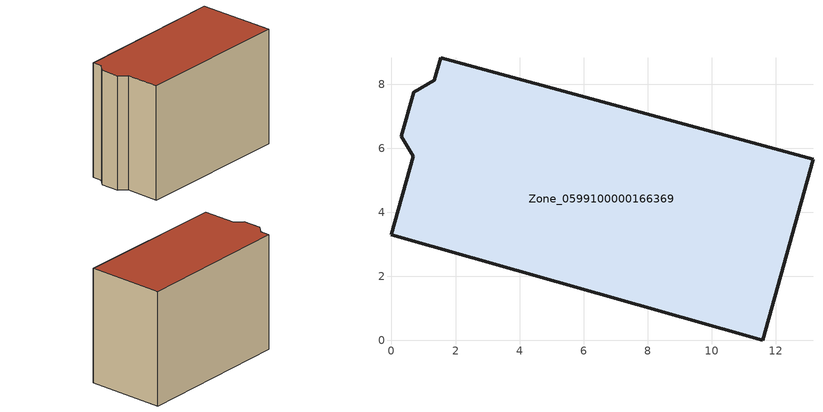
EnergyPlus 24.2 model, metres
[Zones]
Zone_0599100000166369
 floor ground (C_G): 0.31,6.38 0.69,7.75 1.33,8.12 1.54,8.83 13.16,5.66 11.59,0 0,3.3 0.68,5.75 z0
 wall outside (C_F): 11.59,0 13.16,5.66 1.54,8.83 1.33,8.12 0.69,7.75 0.31,6.38 0.68,5.75 0,3.3 11.59,0 z0:8.79
 roof outside (C_R): 0.69,7.75 0.31,6.38 0.68,5.75 0,3.3 11.59,0 13.16,5.66 1.54,8.83 1.33,8.12 z8.79
[BUILDING]
Pand.0599100000166369: North Axis=0; Terrain=City; Loads Convergence Tolerance Value=0.04; Temperature Convergence Tolerance Value=0.4; Solar Distribution=FullExterior; Maximum Number of Warmup Days=25; Minimum Number of Warmup Days=1
[Site:Location]
Rotterdam.The.Hague.AP_ZH_NLD Design_Conditions: Latitude=51.96; Longitude=4.45; Time Zone=1; Elevation=-4.5
[SITE:GROUNDTEMPERATURE:BUILDINGSURFACE]
18, 18, 18, 18, 18, 18, 18, 18, 18, 18, 18, 18
[MATERIAL] Thermal Absorptance=0.9; Solar Absorptance=0.7; Visible Absorptance=0.7
Name | Roughness | Thickness | Conductivity | Density | Specific Heat
G.TI.1946 | MediumSmooth | 0.15 | 1 | 540 | 1210
F.TI.1946 | Rough | 0.3 | 0.857143 | 1920 | 840
R.TI.1946 | MediumRough | 0.2 | 0.1 | 1500 | 1000
[CONSTRUCTION]
C_G: G.TI.1946
C_F: F.TI.1946
C_R: R.TI.1946
[ZONE]
Zone_0599100000166369: Type=1; Multiplier=1; Ceiling Height=Autocalculate; Volume=Autocalculate; Floor Area=autocalculate; Part of Total Floor Area=Yes
[ZONEINFILTRATION:DESIGNFLOWRATE]
Infil_Zone_0599100000166369: Zone or ZoneList or Space or SpaceList=Zone_0599100000166369; Schedule=AlwaysOn; Design Flow Rate Calculation Method=Flow/Area; Flow Rate per Floor Area=0.003; Constant Term Coefficient=1; Temperature Term Coefficient=0; Velocity Term Coefficient=0; Velocity Squared Term Coefficient=0
[HVACTEMPLATE:ZONE:IDEALLOADSAIRSYSTEM]
Zone_0599100000166369: Maximum Heating Supply Air Temperature=50; Minimum Cooling Supply Air Temperature=13; Maximum Heating Supply Air Humidity Ratio=0.0156; Minimum Cooling Supply Air Humidity Ratio=0.0077; Heating Limit=NoLimit; Cooling Limit=NoLimit; Dehumidification Control Type=ConstantSensibleHeatRatio; Cooling Sensible Heat Ratio=0.7; Dehumidification Setpoint=60; Humidification Control Type=None; Humidification Setpoint=30; Outdoor Air Method=None; Outdoor Air Flow Rate per Person=0.00944; Outdoor Air Flow Rate per Zone Floor Area=0; Outdoor Air Flow Rate per Zone=0; Demand Controlled Ventilation Type=None; Outdoor Air Economizer Type=NoEconomizer; Heat Recovery Type=None; Sensible Heat Recovery Effectiveness=0.7; Latent Heat Recovery Effectiveness=0.65
[ZONECONTROL:THERMOSTAT]
ThermostatControl_Zone_0599100000166369: Zone or ZoneList=Zone_0599100000166369; Control Type Schedule=DualSetpointControlType; Control 1=Thermostat_Zone_0599100000166369; Temperature Difference Between Cutout And Setpoint=0
[THERMOSTATSETPOINT:DUALSETPOINT]
Thermostat_Zone_0599100000166369: Heating Setpoint Temperature Schedule=HeatingSetpoint_Zone_0599100000166369; Cooling Setpoint Temperature Schedule=CoolingSetpoint_Zone_0599100000166369
[SCHEDULE:COMPACT]
HeatingSetpoint_Zone_0599100000166369: Through: 12/31, For: AllDays, Until: 24:00, 21
CoolingSetpoint_Zone_0599100000166369: Through: 12/31, For: AllDays, Until: 24:00, 24
DualSetpointControlType: Through: 12/31, For: AllDays, Until: 24:00, 4
AlwaysOn: Through: 12/31, For: AllDays, Until: 24:00, 1
